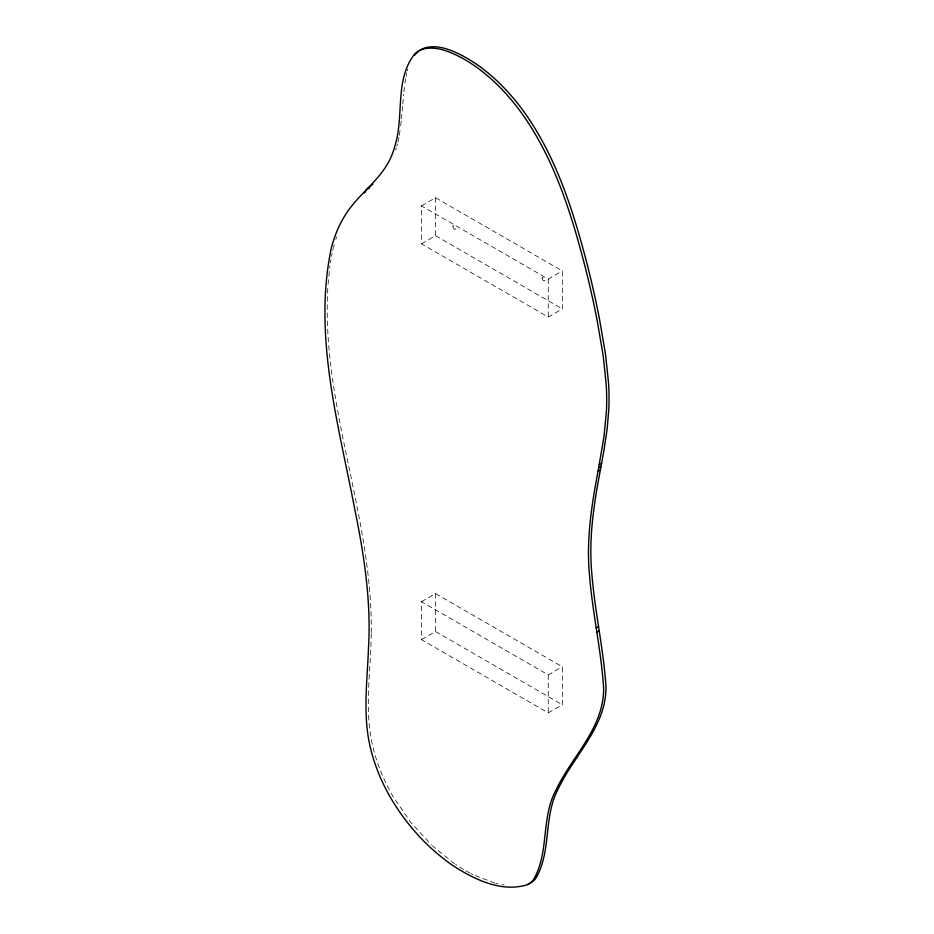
<?xml version="1.0" encoding="UTF-8"?>
<svg xmlns="http://www.w3.org/2000/svg" width="934" height="934" viewBox="0 0 934 934"><rect width="100%" height="100%" fill="white"/><g stroke="black" fill="none" stroke-linecap="round" stroke-linejoin="round"><path stroke-width="0.7" stroke-dasharray="4.67 3.5" d="M371.265 632.54C372.654 516.023 321.179 405.204 327.799 288.244M371.242 633.731C370.903 672.702 363.384 712.549 373.904 750.843A114.87 66.314 60 0 0 393.214 796.807L410.703 822.329L431.45 844.943M328.044 284.333L329.9 266.167M402.799 103.943L403.663 94.311M402.601 106.383L401.48 118.665M403.897 91.964L404.691 85.134M401.223 121.105L400.359 128.297M404.982 82.939L405.648 78.701M400.032 130.643L399.297 135.243M330.402 262.816L330.94 259.559M331.512 256.406L332.142 253.336M406.01 76.67L406.839 72.77M398.876 137.496L397.954 141.84M332.796 250.37L333.263 248.456M407.306 70.926L407.796 69.151M421.456 205.877L435.548 197.739L562.338 270.942L562.338 308.897L548.246 317.035L421.456 243.832L421.456 205.877L548.246 279.079L562.338 270.942M421.456 243.832L435.548 235.695L562.338 308.897M421.456 601.706L435.548 593.569L562.338 666.771L562.338 704.726L548.246 712.864L421.456 639.662L421.456 601.706L548.246 674.908L562.338 666.771M421.456 639.662L435.548 631.524L562.338 704.726M502.095 884.626L504.173 884.988M495.849 883.272L497.939 883.786M494.81 883.015L473.982 875.135M470.888 873.57L472.943 874.633M469.849 873.045L464.723 870.173M463.696 869.589L455.605 864.44M454.601 863.763L432.372 845.795M548.246 279.079L548.246 317.035M548.246 674.908L548.246 712.864M435.548 197.739L435.548 235.695M435.548 593.569L435.548 631.524M397.44 143.941A134.449 77.627 60 0 1 396.88 145.984M396.285 147.969A134.449 77.627 60 0 1 395.642 149.907M333.473 247.487A225.759 130.34 60 0 1 334.209 244.696M335.785 239.396A225.759 130.34 60 0 1 336.614 236.874M542.14 278.262A1.996 1.156 60 0 0 544.253 280.889A1.996 1.156 60 0 0 544.253 278.075A1.996 1.156 60 0 0 542.14 278.262M452.92 226.752A1.996 1.156 60 0 0 455.033 229.379A1.996 1.156 60 0 0 455.033 226.565A1.996 1.156 60 0 0 452.92 226.752"/><path stroke-width="1.4" d="M598.064 471.11C591.724 504.535 586.365 538.603 589.296 572.705C592.156 611.478 601.134 649.55 603.656 688.335C603.843 728.228 571.713 756.47 555.823 790.362C540.774 818.266 549.496 853.197 533.151 880.178A56.203 32.445 60 0 1 527.628 884.638C501.511 892.916 473.842 879.291 452.254 865.117C427.2 847.675 406.302 824.453 390.867 798.161A114.87 66.314 60 0 1 371.534 752.197C362.135 718.164 367.237 682.626 368.498 647.951C371.277 601.239 364.038 554.738 354.745 509.112C338.458 423.978 313.112 335.808 331.138 248.853A225.759 130.34 60 0 1 344.121 216.922C357.629 193.607 383.314 179.141 392.619 153.129A134.449 77.627 60 0 0 395.082 145.295C404.352 115.536 394.288 79.028 415.081 53.565A63.15 36.461 60 0 1 424.129 48.813C436.528 46.151 448.939 51.405 459.832 56.846A141.034 81.421 60 0 1 521.265 112.617C554.247 158.465 571.269 213.314 585.268 267.393A728.135 420.393 60 0 1 597.118 320.245L603.119 355.294L606.189 384.178A258.73 149.382 60 0 1 606.47 410.726L604.018 436.517L598.064 471.11L600.41 469.755L603.948 450.351L607.123 429.325L608.816 409.372A258.73 149.382 60 0 0 608.536 382.823L605.477 353.939L599.465 318.891A728.135 420.393 60 0 0 587.614 266.038M600.41 469.755C594.071 503.181 588.712 537.248 591.654 571.351C594.503 610.124 603.481 648.196 606.003 686.98C606.189 726.874 574.06 755.116 558.17 789.008C543.121 816.911 551.842 851.843 535.497 878.824A56.203 32.445 60 0 1 529.975 883.284L527.722 884.311M414.673 55.094L417.428 52.199A63.15 36.461 60 0 1 418.432 51.37M364.365 192.906L365.603 191.61M371.744 185.247L372.946 183.986M368.183 187.862L370.529 186.508M366.957 189.123L369.304 187.769L365.731 190.396M599.278 464.513L601.636 463.159M598.671 467.794L601.017 466.44M596.196 627.952L598.554 626.597M596.814 632.061L599.161 630.707M574.387 759.097L576.745 757.743M462.178 55.491C451.297 50.051 438.875 44.797 426.488 47.459A63.15 36.461 60 0 0 419.459 50.611M587.626 266.038C573.616 211.96 556.594 157.11 523.612 111.263A141.034 81.421 60 0 0 462.19 55.585"/></g></svg>
